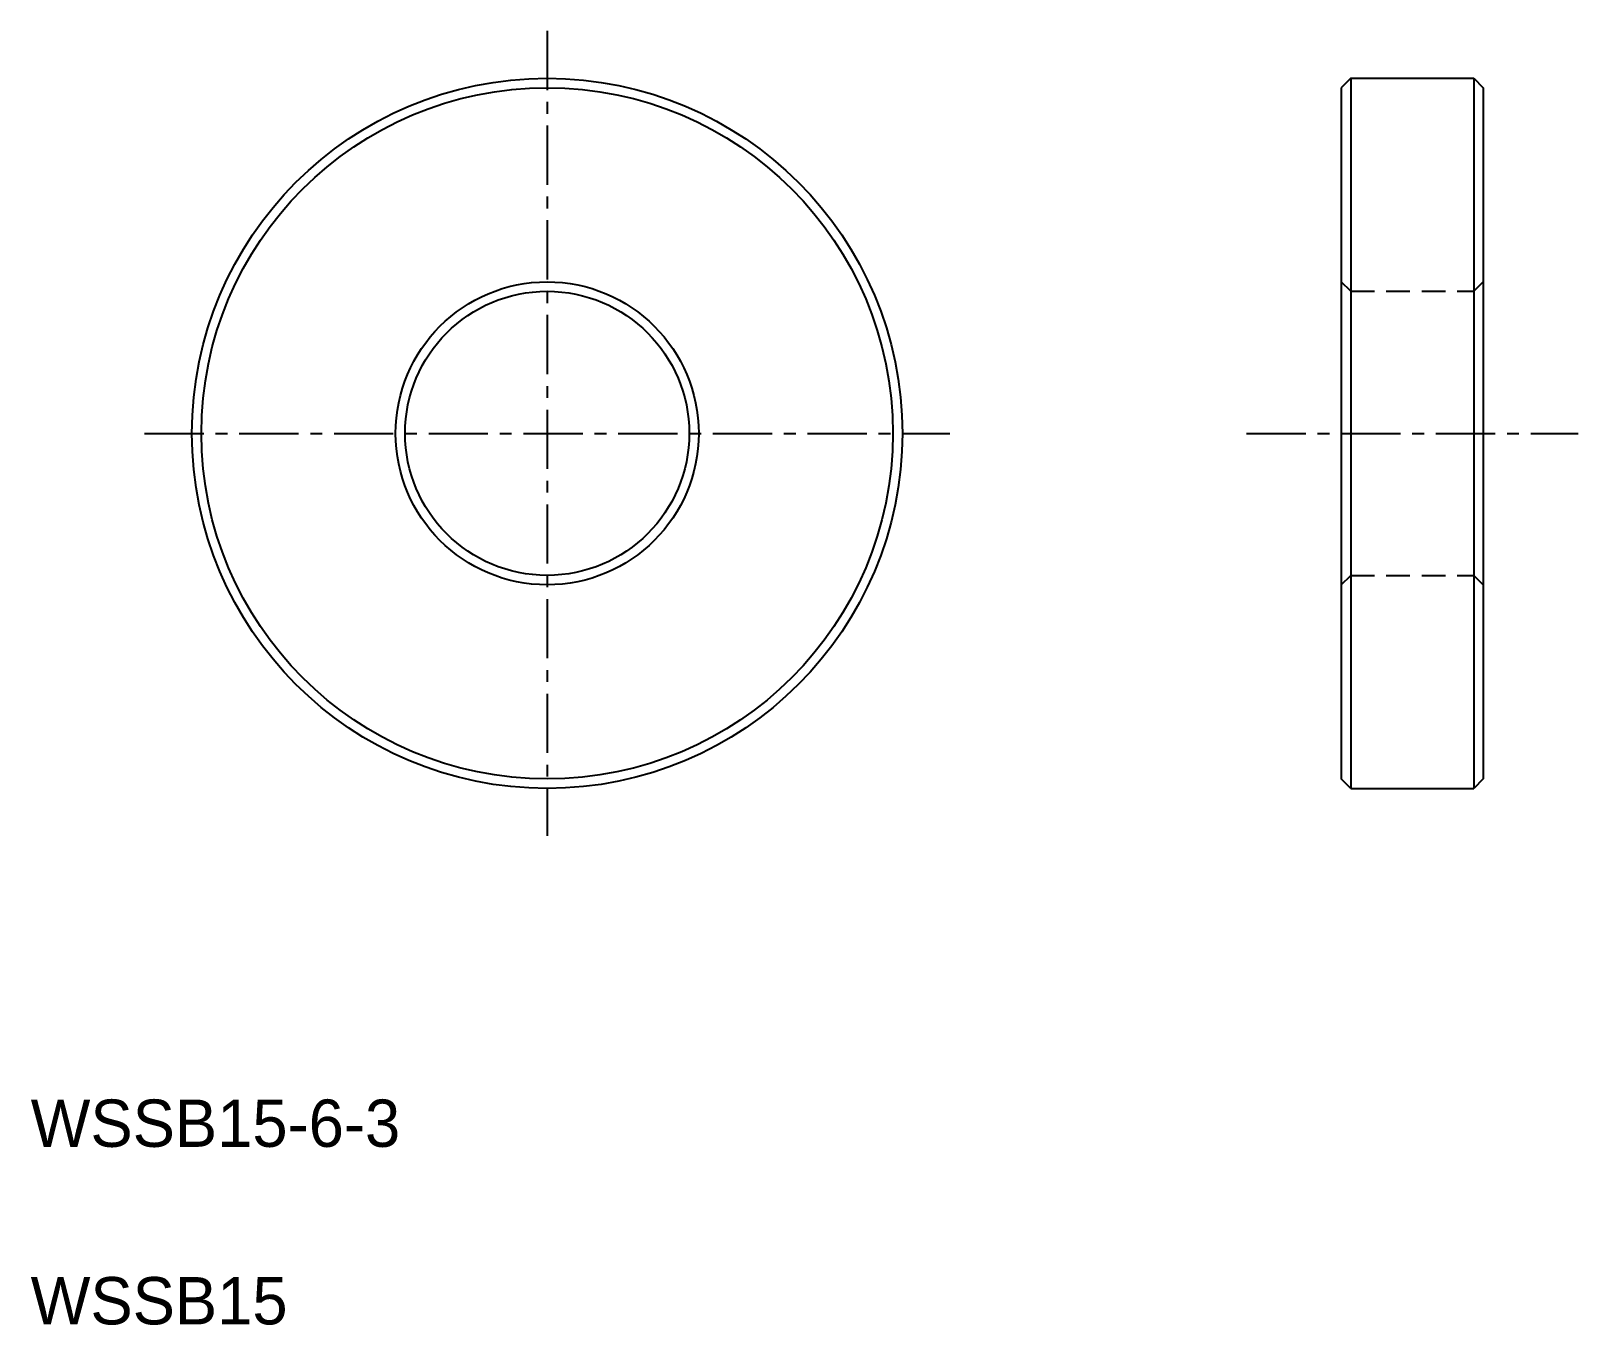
# Model space of a CAD drawing. Extents: x 2.5 to 35.2, y 2.5 to 29.8.
import ezdxf

# ---------------------------------------------------------------- set-up
doc = ezdxf.new("R2010")
doc.units = 0
doc.linetypes.add('CENTER', pattern=[2, 1.25, -0.25, 0.25, -0.25])
doc.linetypes.add('DASHED', pattern=[0.75, 0.5, -0.25])
doc.layers.get('0').update_dxf_attribs({"linetype": 'CONTINUOUS'})
doc.layers.add('CENTER', color=1, linetype='CENTER')

msp = doc.modelspace()

# ---------------------------------------------------------------- linework, layer by layer
at = {"color": 7, "linetype": 'CONTINUOUS'}
for p, q in [((30.374, 28.821), (30.174, 28.621)), ((30.374, 28.821), (32.974, 28.821)), ((30.374, 28.821), (30.374, 13.821)), ((32.974, 28.821), (32.974, 13.821)), ((32.974, 28.821), (33.174, 28.621)), ((30.174, 28.621), (30.174, 14.021)), ((33.174, 28.621), (33.174, 14.021)), ((30.374, 13.821), (30.174, 14.021)), ((30.374, 13.821), (32.974, 13.821)), ((33.174, 14.021), (32.974, 13.821))]:
    msp.add_line(p, q, dxfattribs=at)
at = {"color": 3, "linetype": 'DASHED'}
for p, q in [((30.374, 24.321), (30.174, 24.521)), ((32.974, 24.321), (33.174, 24.521)), ((30.374, 24.321), (32.974, 24.321)), ((30.174, 18.121), (30.374, 18.321)), ((30.374, 18.321), (32.974, 18.321)), ((32.974, 18.321), (33.174, 18.121))]:
    msp.add_line(p, q, dxfattribs=at)
msp.add_line((30.174, 21.321), (30.174, 21.321))
at = {"color": 7, "linetype": 'CONTINUOUS'}
for radius in [7.5, 7.3, 3.2, 3]:
    msp.add_circle((13.406, 21.321), radius, dxfattribs=at)
at = {"layer": 'CENTER', "color": 1, "linetype": 'CENTER'}
for p, q in [((13.406, 29.821), (13.406, 12.821)), ((4.906, 21.321), (21.906, 21.321)), ((28.174, 21.321), (35.174, 21.321))]:
    msp.add_line(p, q, dxfattribs=at)

# ---------------------------------------------------------------- texts
at = {"color": 7, "linetype": 'CONTINUOUS'}
for s, p in [('WSSB15-6-3', (2.5, 6.25)), ('WSSB15', (2.5, 2.5))]:
    msp.add_text(s, height=1, dxfattribs=at).set_placement(p)

doc.saveas('drawing.dxf')
